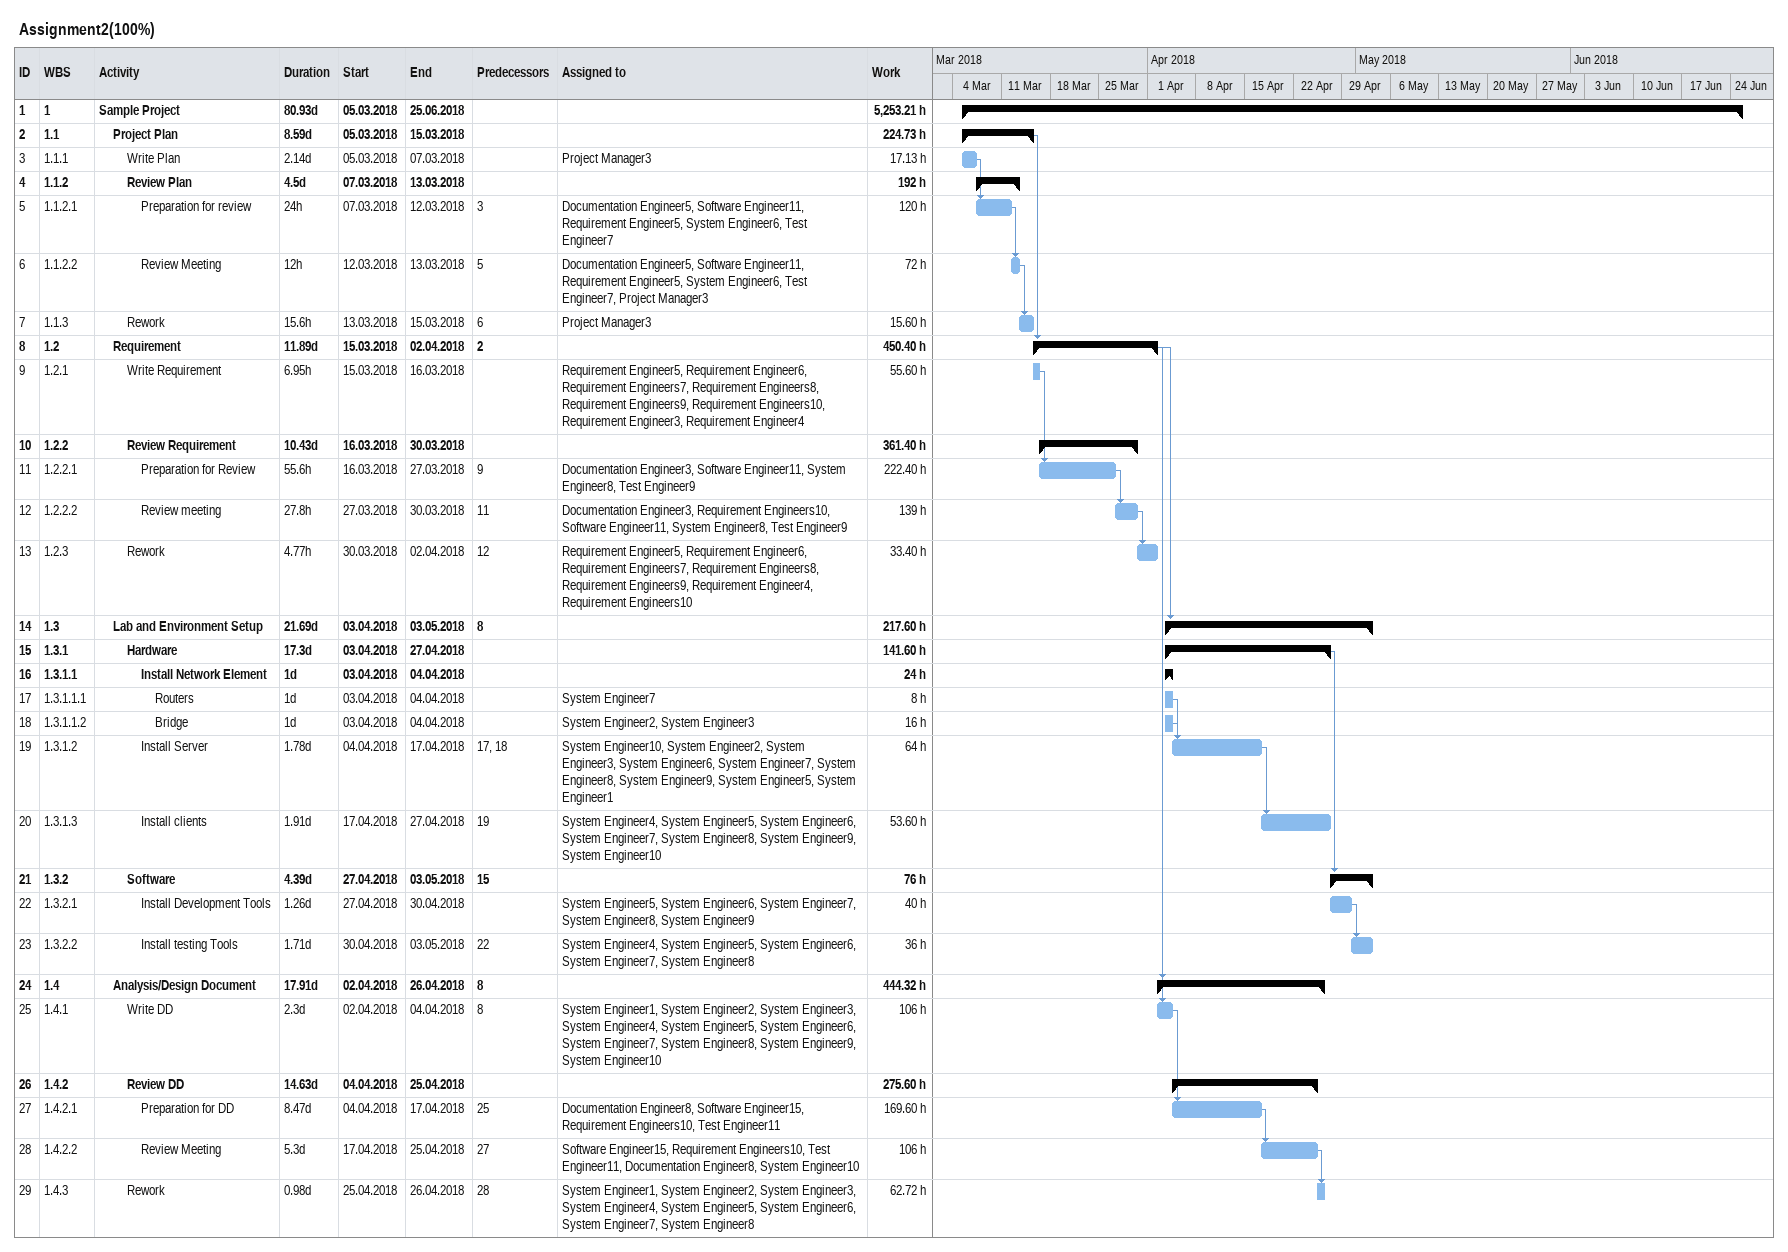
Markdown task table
Assignment2(100%)

| ID | WBS | Task | Duration | Start | Finish | Predecessors | Resources | Work (h) |
|---|---|---|---|---|---|---|---|---|
| 1 | 1 | **Sample Project** | 80.93d | 2018-03-05 | 2018-06-25 |  |  | 5253.21 |
| 2 | 1.1 | **Project Plan** | 8.59d | 2018-03-05 | 2018-03-15 |  |  | 224.73 |
| 3 | 1.1.1 | Write Plan | 2.14d | 2018-03-05 | 2018-03-07 |  | Project Manager3 | 17.13 |
| 4 | 1.1.2 | **Review Plan** | 4.5d | 2018-03-07 | 2018-03-13 |  |  | 192 |
| 5 | 1.1.2.1 | Preparation for review | 24h | 2018-03-07 | 2018-03-12 | 3 | Documentation Engineer5, Software Engineer11, Requirement Engineer5, System Engineer6, Test Engineer7 | 120 |
| 6 | 1.1.2.2 | Review Meeting | 12h | 2018-03-12 | 2018-03-13 | 5 | Documentation Engineer5, Software Engineer11, Requirement Engineer5, System Engineer6, Test Engineer7, Project Manager3 | 72 |
| 7 | 1.1.3 | Rework | 15.6h | 2018-03-13 | 2018-03-15 | 6 | Project Manager3 | 15.60 |
| 8 | 1.2 | **Requirement** | 11.89d | 2018-03-15 | 2018-04-02 | 2 |  | 450.40 |
| 9 | 1.2.1 | Write Requirement | 6.95h | 2018-03-15 | 2018-03-16 |  | Requirement Engineer5, Requirement Engineer6, Requirement Engineers7, Requirement Engineers8, Requirement Engineers9, Requirement Engineers10, Requirement Engineer3, Requirement Engineer4 | 55.60 |
| 10 | 1.2.2 | **Review Requirement** | 10.43d | 2018-03-16 | 2018-03-30 |  |  | 361.40 |
| 11 | 1.2.2.1 | Preparation for Review | 55.6h | 2018-03-16 | 2018-03-27 | 9 | Documentation Engineer3, Software Engineer11, System Engineer8, Test Engineer9 | 222.40 |
| 12 | 1.2.2.2 | Review meeting | 27.8h | 2018-03-27 | 2018-03-30 | 11 | Documentation Engineer3, Requirement Engineers10, Software Engineer11, System Engineer8, Test Engineer9 | 139 |
| 13 | 1.2.3 | Rework | 4.77h | 2018-03-30 | 2018-04-02 | 12 | Requirement Engineer5, Requirement Engineer6, Requirement Engineers7, Requirement Engineers8, Requirement Engineers9, Requirement Engineer4, Requirement Engineers10 | 33.40 |
| 14 | 1.3 | **Lab and Environment Setup** | 21.69d | 2018-04-03 | 2018-05-03 | 8 |  | 217.60 |
| 15 | 1.3.1 | **Hardware** | 17.3d | 2018-04-03 | 2018-04-27 |  |  | 141.60 |
| 16 | 1.3.1.1 | **Install Network Element** | 1d | 2018-04-03 | 2018-04-04 |  |  | 24 |
| 17 | 1.3.1.1.1 | Routers | 1d | 2018-04-03 | 2018-04-04 |  | System Engineer7 | 8 |
| 18 | 1.3.1.1.2 | Bridge | 1d | 2018-04-03 | 2018-04-04 |  | System Engineer2, System Engineer3 | 16 |
| 19 | 1.3.1.2 | Install Server | 1.78d | 2018-04-04 | 2018-04-17 | 17, 18 | System Engineer10, System Engineer2, System Engineer3, System Engineer6, System Engineer7, System Engineer8, System Engineer9, System Engineer5, System Engineer1 | 64 |
| 20 | 1.3.1.3 | Install clients | 1.91d | 2018-04-17 | 2018-04-27 | 19 | System Engineer4, System Engineer5, System Engineer6, System Engineer7, System Engineer8, System Engineer9, System Engineer10 | 53.60 |
| 21 | 1.3.2 | **Software** | 4.39d | 2018-04-27 | 2018-05-03 | 15 |  | 76 |
| 22 | 1.3.2.1 | Install Development Tools | 1.26d | 2018-04-27 | 2018-04-30 |  | System Engineer5, System Engineer6, System Engineer7, System Engineer8, System Engineer9 | 40 |
| 23 | 1.3.2.2 | Install testing Tools | 1.71d | 2018-04-30 | 2018-05-03 | 22 | System Engineer4, System Engineer5, System Engineer6, System Engineer7, System Engineer8 | 36 |
| 24 | 1.4 | **Analysis/Design Document** | 17.91d | 2018-04-02 | 2018-04-26 | 8 |  | 444.32 |
| 25 | 1.4.1 | Write DD | 2.3d | 2018-04-02 | 2018-04-04 | 8 | System Engineer1, System Engineer2, System Engineer3, System Engineer4, System Engineer5, System Engineer6, System Engineer7, System Engineer8, System Engineer9, System Engineer10 | 106 |
| 26 | 1.4.2 | **Review DD** | 14.63d | 2018-04-04 | 2018-04-25 |  |  | 275.60 |
| 27 | 1.4.2.1 | Preparation for DD | 8.47d | 2018-04-04 | 2018-04-17 | 25 | Documentation Engineer8, Software Engineer15, Requirement Engineers10, Test Engineer11 | 169.60 |
| 28 | 1.4.2.2 | Review Meeting | 5.3d | 2018-04-17 | 2018-04-25 | 27 | Software Engineer15, Requirement Engineers10, Test Engineer11, Documentation Engineer8, System Engineer10 | 106 |
| 29 | 1.4.3 | Rework | 0.98d | 2018-04-25 | 2018-04-26 | 28 | System Engineer1, System Engineer2, System Engineer3, System Engineer4, System Engineer5, System Engineer6, System Engineer7, System Engineer8 | 62.72 |
